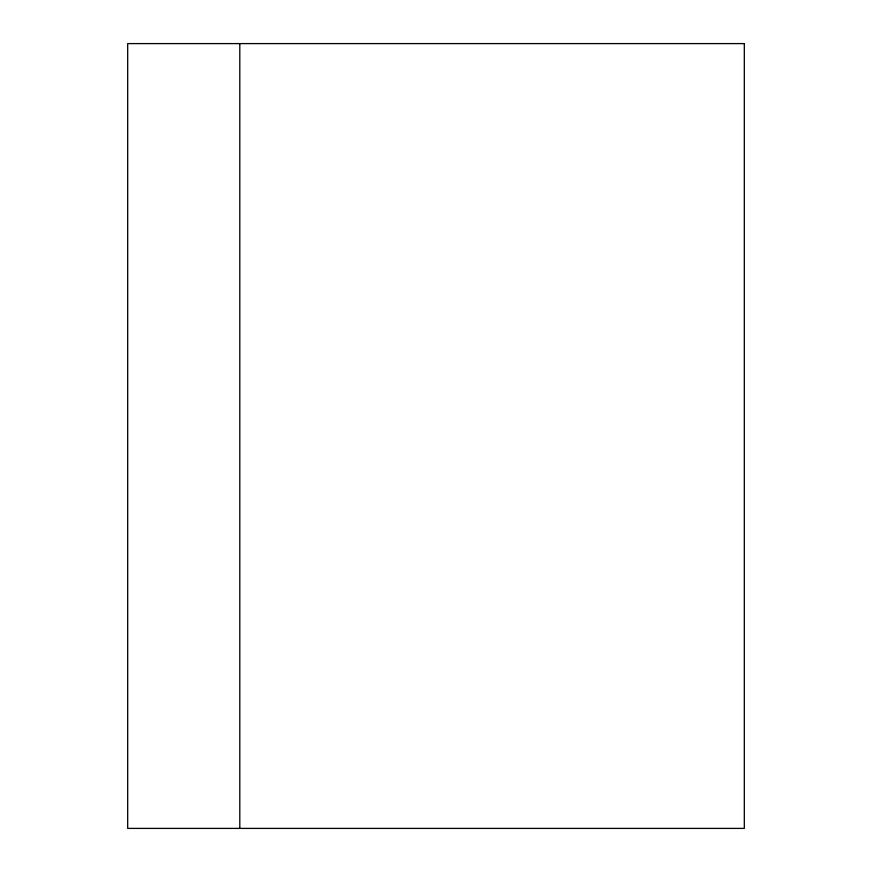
<?xml version="1.0" encoding="UTF-8"?>
<svg xmlns="http://www.w3.org/2000/svg" width="872" height="872" viewBox="0 0 872 872"><rect width="100%" height="100%" fill="white"/><g stroke="black" fill="none" stroke-linecap="round" stroke-linejoin="round"><path stroke-width="1.31" d="M239.8 43.6L239.8 828.4M744.317 43.6L127.683 43.6L127.683 828.4L744.317 828.4L744.317 43.6"/></g></svg>
